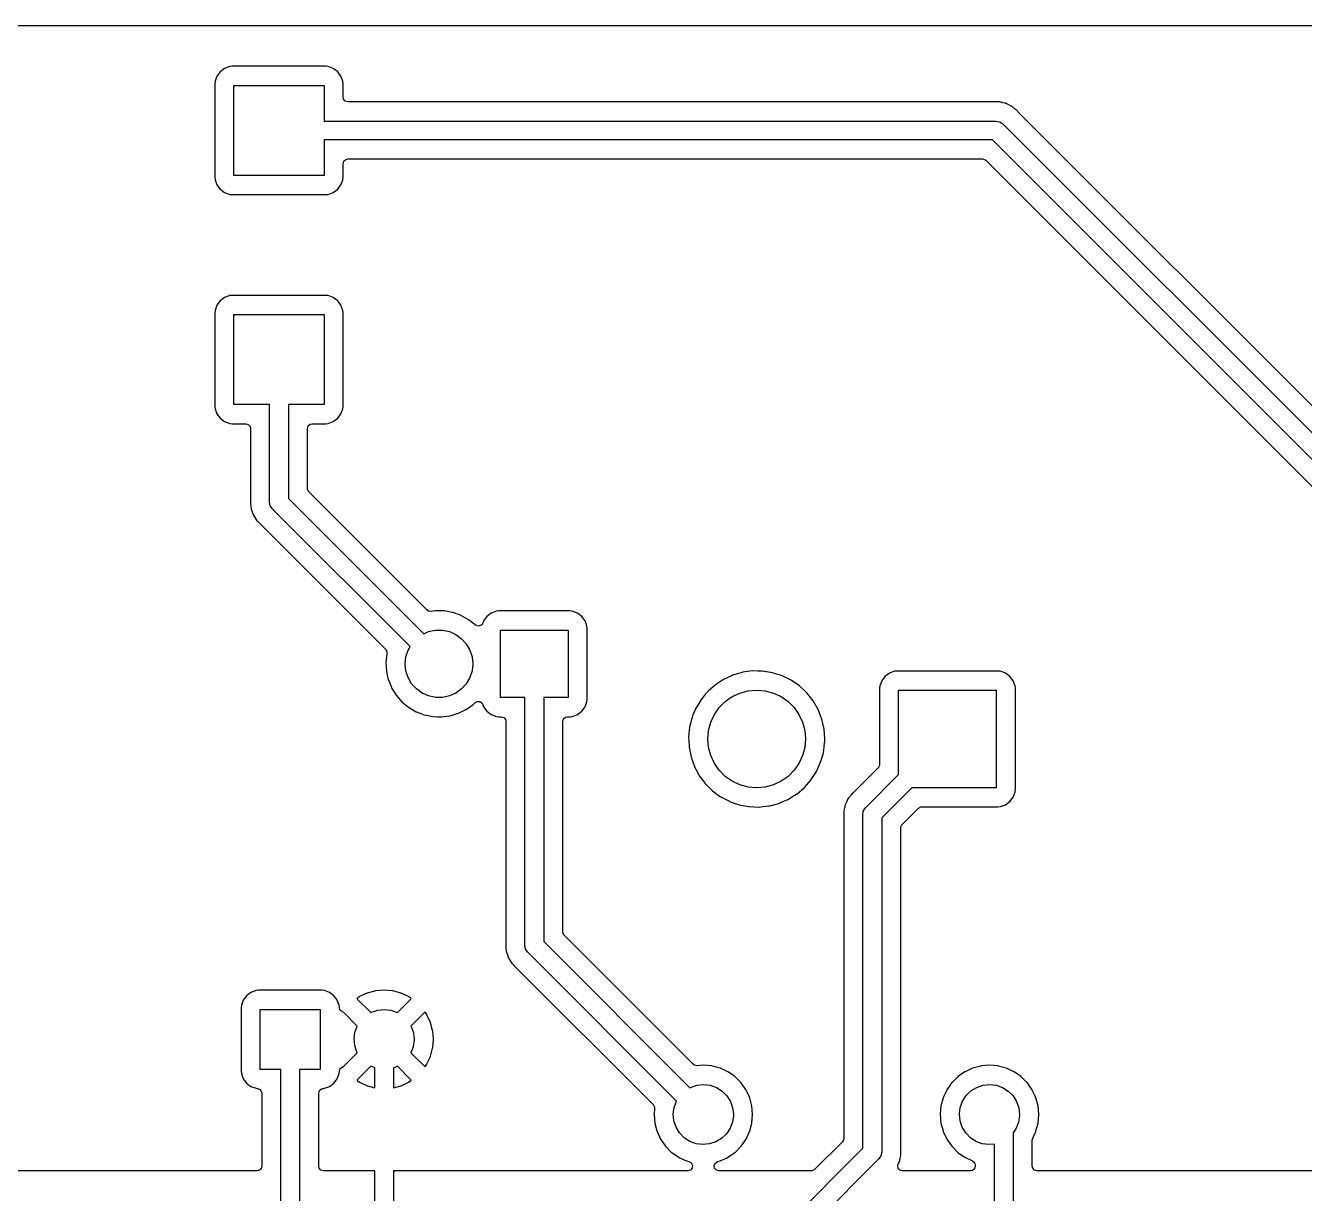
# Model space of a CAD drawing. Extents: x 1.59 to 8.05, y -5.89 to -3.37.
# Drawn here: x 5.352 to 6.693, y -4.591 to -3.366 of the extents above; entities that cross this region are included whole.
import ezdxf

# ---------------------------------------------------------------- set-up
doc = ezdxf.new("R2010")
doc.units = 0
doc.header["$MEASUREMENT"] = 0
doc.layers.add('BLACK', color=7, linetype='CONTINUOUS')

msp = doc.modelspace()

# ---------------------------------------------------------------- linework, layer by layer
at = {"layer": 'BLACK', "linetype": 'CONTINUOUS'}
for p, q in [((1.77329, -3.36646), (7.87207, -3.36646)), ((5.55656, -3.41483), (5.55313, -3.41942)), ((5.56115, -3.41139), (5.55656, -3.41483)), ((5.56652, -3.40938), (5.56115, -3.41139)), ((5.56897, -3.40911), (5.56652, -3.40938)), ((5.66725, -3.40911), (5.56897, -3.40911)), ((5.6697, -3.40938), (5.66725, -3.40911)), ((5.67507, -3.41139), (5.6697, -3.40938)), ((5.67966, -3.41483), (5.67507, -3.41139)), ((5.6831, -3.41942), (5.67966, -3.41483)), ((5.55111, -3.42479), (5.55085, -3.42724)), ((5.55085, -3.42724), (5.55085, -3.52552)), ((5.55313, -3.41942), (5.55111, -3.42479)), ((5.57087, -3.52362), (5.57087, -3.42913)), ((5.57087, -3.42913), (5.66535, -3.42913)), ((5.66535, -3.42913), (5.66535, -3.46654)), ((5.68511, -3.42479), (5.6831, -3.41942)), ((5.68537, -3.42724), (5.68511, -3.42479)), ((5.68537, -3.44156), (5.68537, -3.42724)), ((5.68582, -3.44362), (5.68537, -3.44156)), ((5.68765, -3.44573), (5.68582, -3.44362)), ((5.69033, -3.44652), (5.68765, -3.44573)), ((6.36957, -3.44652), (5.69033, -3.44652)), ((6.3697, -3.44651), (6.36957, -3.44652)), ((6.37014, -3.4465), (6.3697, -3.44651)), ((6.37275, -3.44643), (6.37014, -3.4465)), ((6.37303, -3.44649), (6.37275, -3.44643)), ((6.3732, -3.4465), (6.37303, -3.44649)), ((6.37336, -3.44651), (6.3732, -3.4465)), ((6.37336, -3.44652), (6.37336, -3.44651)), ((6.37357, -3.44653), (6.37336, -3.44652)), ((6.37379, -3.44654), (6.37357, -3.44653)), ((6.37357, -3.44653), (6.37357, -3.44653)), ((6.37549, -3.44696), (6.37379, -3.44654)), ((6.37659, -3.44723), (6.37549, -3.44696)), ((6.37676, -3.44726), (6.37659, -3.44723)), ((6.37957, -3.44785), (6.37676, -3.44726)), ((6.37983, -3.44797), (6.37957, -3.44785)), ((6.38006, -3.44805), (6.37983, -3.44797)), ((6.38028, -3.44813), (6.38006, -3.44805)), ((6.38056, -3.4482), (6.38028, -3.44813)), ((6.38255, -3.44921), (6.38056, -3.4482)), ((6.38312, -3.44951), (6.38255, -3.44921)), ((6.38327, -3.44958), (6.38312, -3.44951)), ((6.38588, -3.4508), (6.38327, -3.44958)), ((6.3861, -3.45098), (6.38588, -3.4508)), ((6.38631, -3.4511), (6.3861, -3.45098)), ((6.3865, -3.45123), (6.38631, -3.4511)), ((6.38676, -3.45136), (6.3865, -3.45123)), ((6.38698, -3.45155), (6.38676, -3.45136)), ((6.38895, -3.45323), (6.38698, -3.45155)), ((6.38698, -3.45155), (6.38698, -3.45155)), ((6.38908, -3.45334), (6.38895, -3.45323)), ((6.3891, -3.45335), (6.38908, -3.45334)), ((6.38996, -3.45403), (6.3891, -3.45335)), ((6.39019, -3.45425), (6.38996, -3.45403)), ((6.39048, -3.45453), (6.39019, -3.45425)), ((6.39185, -3.45569), (6.39048, -3.45453)), ((6.39207, -3.45587), (6.39185, -3.45569)), ((6.39185, -3.45569), (6.39185, -3.45569)), ((6.39224, -3.45611), (6.39207, -3.45587)), ((6.39257, -3.45656), (6.39224, -3.45611)), ((6.39224, -3.45611), (6.39224, -3.45611)), ((6.39306, -3.45713), (6.39257, -3.45656)), ((6.9164, -3.98047), (6.39306, -3.45713)), ((5.66535, -3.46654), (6.37008, -3.46654)), ((6.37008, -3.46654), (6.37385, -3.46728)), ((6.37385, -3.46728), (6.37704, -3.46942)), ((6.37704, -3.46942), (6.91261, -4.00499)), ((6.366, -3.48622), (5.66535, -3.48622)), ((5.66535, -3.48622), (5.66535, -3.52362)), ((6.89778, -4.018), (6.366, -3.48622)), ((5.68537, -3.5112), (5.68616, -3.50852)), ((5.68537, -3.52552), (5.68537, -3.5112)), ((5.68616, -3.50852), (5.68827, -3.50669)), ((5.68827, -3.50669), (5.69033, -3.50624)), ((5.69033, -3.50624), (6.35565, -3.50624)), ((6.35565, -3.50624), (6.35834, -3.50703)), ((6.35834, -3.50703), (6.35916, -3.50769)), ((6.35916, -3.50769), (6.87195, -4.02048)), ((5.55085, -3.52552), (5.55111, -3.52797)), ((5.66535, -3.52362), (5.57087, -3.52362)), ((5.68511, -3.52797), (5.68537, -3.52552)), ((5.55111, -3.52797), (5.55313, -3.53333)), ((5.55313, -3.53333), (5.55656, -3.53792)), ((5.55656, -3.53792), (5.56115, -3.54136)), ((5.67507, -3.54136), (5.67966, -3.53792)), ((5.67966, -3.53792), (5.6831, -3.53333)), ((5.6831, -3.53333), (5.68511, -3.52797)), ((5.56115, -3.54136), (5.56652, -3.54338)), ((5.56652, -3.54338), (5.56897, -3.54364)), ((5.56897, -3.54364), (5.66725, -3.54364)), ((5.66725, -3.54364), (5.6697, -3.54338)), ((5.6697, -3.54338), (5.67507, -3.54136)), ((5.55313, -3.65958), (5.55111, -3.66495)), ((5.55656, -3.65499), (5.55313, -3.65958)), ((5.56115, -3.65155), (5.55656, -3.65499)), ((5.56652, -3.64954), (5.56115, -3.65155)), ((5.56897, -3.64927), (5.56652, -3.64954)), ((5.66725, -3.64927), (5.56897, -3.64927)), ((5.6697, -3.64954), (5.66725, -3.64927)), ((5.67507, -3.65155), (5.6697, -3.64954)), ((5.67966, -3.65499), (5.67507, -3.65155)), ((5.6831, -3.65958), (5.67966, -3.65499)), ((5.68511, -3.66495), (5.6831, -3.65958)), ((5.55111, -3.66495), (5.55085, -3.6674)), ((5.55085, -3.6674), (5.55085, -3.76567)), ((5.57087, -3.76378), (5.57087, -3.66929)), ((5.57087, -3.66929), (5.66535, -3.66929)), ((5.66535, -3.66929), (5.66535, -3.76378)), ((5.68537, -3.6674), (5.68511, -3.66495)), ((5.68537, -3.76567), (5.68537, -3.6674)), ((5.55085, -3.76567), (5.55111, -3.76812)), ((5.60827, -3.76378), (5.57087, -3.76378)), ((5.60827, -3.86614), (5.60827, -3.76378)), ((5.66535, -3.76378), (5.62795, -3.76378)), ((5.62795, -3.76378), (5.62795, -3.86206)), ((5.68511, -3.76812), (5.68537, -3.76567)), ((5.55111, -3.76812), (5.55313, -3.77349)), ((5.55313, -3.77349), (5.55656, -3.77808)), ((5.55656, -3.77808), (5.56115, -3.78152)), ((5.67507, -3.78152), (5.67966, -3.77808)), ((5.67966, -3.77808), (5.6831, -3.77349)), ((5.6831, -3.77349), (5.68511, -3.76812)), ((5.56115, -3.78152), (5.56652, -3.78353)), ((5.56652, -3.78353), (5.56897, -3.7838)), ((5.56897, -3.7838), (5.58329, -3.7838)), ((5.58329, -3.7838), (5.58597, -3.78459)), ((5.58597, -3.78459), (5.5878, -3.7867)), ((5.5878, -3.7867), (5.58825, -3.78876)), ((5.58825, -3.78876), (5.58825, -3.86789)), ((5.64797, -3.78876), (5.64876, -3.78608)), ((5.64797, -3.85172), (5.64797, -3.78876)), ((5.64876, -3.78608), (5.65087, -3.78425)), ((5.65087, -3.78425), (5.65293, -3.7838)), ((5.65293, -3.7838), (5.66725, -3.7838)), ((5.66725, -3.7838), (5.6697, -3.78353)), ((5.6697, -3.78353), (5.67507, -3.78152)), ((5.64809, -3.85277), (5.64797, -3.85172)), ((5.64943, -3.85523), (5.64809, -3.85277)), ((5.77339, -3.97919), (5.64943, -3.85523)), ((5.58825, -3.86789), (5.58857, -3.87063)), ((5.58857, -3.87063), (5.58881, -3.87274)), ((5.58881, -3.87274), (5.58885, -3.87306)), ((5.58885, -3.87306), (5.58895, -3.87333)), ((5.58895, -3.87333), (5.58895, -3.87333)), ((5.58895, -3.87333), (5.59059, -3.87786)), ((5.60902, -3.86991), (5.60827, -3.86614)), ((5.61115, -3.8731), (5.60902, -3.86991)), ((5.61233, -3.87389), (5.61115, -3.8731)), ((5.61312, -3.87507), (5.61233, -3.87389)), ((5.62795, -3.86206), (5.76986, -4.00397)), ((5.59059, -3.87786), (5.59123, -3.8796)), ((5.59123, -3.8796), (5.59505, -3.88543)), ((5.59505, -3.88543), (5.59525, -3.88563)), ((5.59525, -3.88563), (5.59726, -3.88752)), ((5.59726, -3.88752), (5.59736, -3.88762)), ((5.59736, -3.88762), (5.7299, -4.02016)), ((5.75551, -4.01746), (5.61312, -3.87507)), ((5.77488, -3.98021), (5.77339, -3.97919)), ((5.77765, -3.98058), (5.77488, -3.98021)), ((5.78195, -3.97993), (5.77765, -3.98058)), ((5.78215, -3.97993), (5.78195, -3.97993)), ((5.78819, -3.98), (5.78215, -3.97993)), ((5.78215, -3.97993), (5.78215, -3.97993)), ((5.79106, -3.98004), (5.78819, -3.98)), ((5.79126, -3.98007), (5.79106, -3.98004)), ((5.79984, -3.9816), (5.79126, -3.98007)), ((5.79126, -3.98007), (5.79126, -3.98007)), ((5.80004, -3.98164), (5.79984, -3.9816)), ((5.79984, -3.9816), (5.79984, -3.9816)), ((5.80023, -3.9817), (5.80004, -3.98164)), ((5.80844, -3.98461), (5.80023, -3.9817)), ((5.80023, -3.9817), (5.80023, -3.9817)), ((5.84605, -3.98025), (5.84068, -3.98226)), ((5.8485, -3.97998), (5.84605, -3.98025)), ((5.92315, -3.97998), (5.8485, -3.97998)), ((5.9256, -3.98025), (5.92315, -3.97998)), ((5.93097, -3.98226), (5.9256, -3.98025)), ((5.80864, -3.98468), (5.80844, -3.98461)), ((5.80844, -3.98461), (5.80844, -3.98461)), ((5.80881, -3.98478), (5.80864, -3.98468)), ((5.81644, -3.98899), (5.80881, -3.98478)), ((5.80881, -3.98478), (5.80881, -3.98478)), ((5.81662, -3.98909), (5.81644, -3.98899)), ((5.81644, -3.98899), (5.81644, -3.98899)), ((5.81678, -3.98921), (5.81662, -3.98909)), ((5.82089, -3.99246), (5.81678, -3.98921)), ((5.81678, -3.98921), (5.81678, -3.98921)), ((5.82378, -3.99474), (5.82089, -3.99246)), ((5.82379, -3.99475), (5.82378, -3.99474)), ((5.82468, -3.9954), (5.82379, -3.99475)), ((5.83004, -3.99503), (5.82741, -3.996)), ((5.83171, -3.99279), (5.83004, -3.99503)), ((5.83253, -3.99062), (5.83171, -3.99279)), ((5.83265, -3.99029), (5.83253, -3.99062)), ((5.83253, -3.99062), (5.83253, -3.99062)), ((5.83609, -3.9857), (5.83265, -3.99029)), ((5.84068, -3.98226), (5.83609, -3.9857)), ((5.93556, -3.9857), (5.93097, -3.98226)), ((5.939, -3.99029), (5.93556, -3.9857)), ((5.94101, -3.99566), (5.939, -3.99029)), ((5.76986, -4.00397), (5.77488, -4.00173)), ((5.77488, -4.00173), (5.78212, -4.00019)), ((5.78212, -4.00019), (5.78953, -4.00019)), ((5.78953, -4.00019), (5.79678, -4.00173)), ((5.79678, -4.00173), (5.80354, -4.00475)), ((5.80354, -4.00475), (5.80954, -4.0091)), ((5.82741, -3.996), (5.82468, -3.9954)), ((5.85039, -4.07087), (5.85039, -4)), ((5.85039, -4), (5.92126, -4)), ((5.92126, -4), (5.92126, -4.07087)), ((5.94128, -3.9981), (5.94101, -3.99566)), ((5.94128, -4.07276), (5.94128, -3.9981)), ((5.7299, -4.02016), (5.73124, -4.02262)), ((5.75117, -4.02807), (5.75346, -4.02102)), ((5.75346, -4.02102), (5.75551, -4.01746)), ((5.80954, -4.0091), (5.81449, -4.01461)), ((5.81449, -4.01461), (5.8182, -4.02102)), ((5.8182, -4.02102), (5.82049, -4.02807)), ((5.73117, -4.02501), (5.7302, -4.03407)), ((5.7302, -4.03407), (5.73021, -4.03428)), ((5.73021, -4.03428), (5.73021, -4.03428)), ((5.73021, -4.03428), (5.73071, -4.04286)), ((5.73122, -4.02481), (5.73117, -4.02501)), ((5.73124, -4.02262), (5.73118, -4.0246)), ((5.73118, -4.0246), (5.73126, -4.02461)), ((5.73126, -4.02461), (5.73122, -4.02481)), ((5.75039, -4.03543), (5.75117, -4.02807)), ((5.75117, -4.0428), (5.75039, -4.03543)), ((5.82049, -4.02807), (5.82126, -4.03543)), ((5.82126, -4.03543), (5.82049, -4.0428)), ((5.73071, -4.04286), (5.73073, -4.04318)), ((5.73073, -4.04318), (5.73077, -4.04338)), ((5.73077, -4.04338), (5.73077, -4.04338)), ((5.73077, -4.04338), (5.73163, -4.04721)), ((5.73163, -4.04721), (5.73273, -4.05207)), ((5.75346, -4.04984), (5.75117, -4.0428)), ((5.82049, -4.0428), (5.8182, -4.04984)), ((6.09254, -4.04792), (6.08428, -4.05173)), ((6.09373, -4.04737), (6.09254, -4.04792)), ((6.09389, -4.04729), (6.09373, -4.04737)), ((6.09373, -4.04737), (6.09373, -4.04737)), ((6.10227, -4.04485), (6.09389, -4.04729)), ((6.10388, -4.04438), (6.10227, -4.04485)), ((6.10405, -4.04433), (6.10388, -4.04438)), ((6.10388, -4.04438), (6.10388, -4.04438)), ((6.11454, -4.04291), (6.10405, -4.04433)), ((6.11472, -4.04291), (6.11454, -4.04291)), ((6.11999, -4.04298), (6.11472, -4.04291)), ((6.11472, -4.04291), (6.11472, -4.04291)), ((6.12512, -4.04304), (6.11999, -4.04298)), ((6.12698, -4.04335), (6.12512, -4.04304)), ((6.13538, -4.04472), (6.12698, -4.04335)), ((6.13557, -4.04475), (6.13538, -4.04472)), ((6.13538, -4.04472), (6.13538, -4.04472)), ((6.13882, -4.04579), (6.13557, -4.04475)), ((6.14377, -4.04737), (6.13882, -4.04579)), ((6.14564, -4.04797), (6.14377, -4.04737)), ((6.14581, -4.04805), (6.14564, -4.04797)), ((6.15434, -4.05226), (6.14581, -4.04805)), ((6.14581, -4.04805), (6.14581, -4.04805)), ((6.25341, -4.04869), (6.24998, -4.05328)), ((6.258, -4.04525), (6.25341, -4.04869)), ((6.26337, -4.04324), (6.258, -4.04525)), ((6.26582, -4.04297), (6.26337, -4.04324)), ((6.37197, -4.04297), (6.26582, -4.04297)), ((6.37442, -4.04324), (6.37197, -4.04297)), ((6.37979, -4.04525), (6.37442, -4.04324)), ((6.38438, -4.04869), (6.37979, -4.04525)), ((6.38782, -4.05328), (6.38438, -4.04869)), ((5.73273, -4.05207), (5.73281, -4.05226)), ((5.73281, -4.05226), (5.73281, -4.05226)), ((5.73281, -4.05226), (5.73559, -4.05913)), ((5.73559, -4.05913), (5.73616, -4.06052)), ((5.73616, -4.06052), (5.74093, -4.0683)), ((5.75716, -4.05626), (5.75346, -4.04984)), ((5.76212, -4.06176), (5.75716, -4.05626)), ((5.76811, -4.06612), (5.76212, -4.06176)), ((5.80954, -4.06176), (5.80354, -4.06612)), ((5.81449, -4.05626), (5.80954, -4.06176)), ((5.8182, -4.04984), (5.81449, -4.05626)), ((6.07529, -4.05765), (6.06852, -4.06369)), ((6.07543, -4.05753), (6.07529, -4.05765)), ((6.07559, -4.05743), (6.07543, -4.05753)), ((6.08413, -4.05183), (6.07559, -4.05743)), ((6.07559, -4.05743), (6.07559, -4.05743)), ((6.08428, -4.05173), (6.08413, -4.05183)), ((6.15514, -4.05265), (6.15434, -4.05226)), ((6.15529, -4.05276), (6.15514, -4.05265)), ((6.15715, -4.05405), (6.15529, -4.05276)), ((6.15529, -4.05276), (6.15529, -4.05276)), ((6.16383, -4.05868), (6.15715, -4.05405)), ((6.17154, -4.06594), (6.16383, -4.05868)), ((6.24796, -4.05865), (6.2477, -4.0611)), ((6.2477, -4.0611), (6.2477, -4.14109)), ((6.24998, -4.05328), (6.24796, -4.05865)), ((6.38983, -4.05865), (6.38782, -4.05328)), ((6.3901, -4.0611), (6.38983, -4.05865)), ((6.3901, -4.16725), (6.3901, -4.0611)), ((5.74093, -4.0683), (5.7469, -4.07519)), ((5.7469, -4.07519), (5.75391, -4.08101)), ((5.77488, -4.06913), (5.76811, -4.06612)), ((5.78212, -4.07067), (5.77488, -4.06913)), ((5.78953, -4.07067), (5.78212, -4.07067)), ((5.79678, -4.06913), (5.78953, -4.07067)), ((5.80354, -4.06612), (5.79678, -4.06913)), ((5.82352, -4.07616), (5.82597, -4.07483)), ((5.82597, -4.07483), (5.82876, -4.07503)), ((5.82876, -4.07503), (5.83099, -4.07671)), ((5.87598, -4.07087), (5.85039, -4.07087)), ((5.87598, -4.33071), (5.87598, -4.07087)), ((5.92126, -4.07087), (5.89567, -4.07087)), ((5.89567, -4.07087), (5.89567, -4.32663)), ((5.939, -4.08058), (5.94101, -4.07521)), ((5.94101, -4.07521), (5.94128, -4.07276)), ((6.06067, -4.07287), (6.05718, -4.07863)), ((6.06077, -4.07271), (6.06067, -4.07287)), ((6.06096, -4.07248), (6.06077, -4.07271)), ((6.06429, -4.06847), (6.06096, -4.07248)), ((6.06754, -4.06457), (6.06429, -4.06847)), ((6.06852, -4.06369), (6.06754, -4.06457)), ((6.07969, -4.08127), (6.086, -4.07497)), ((6.086, -4.07497), (6.09331, -4.06985)), ((6.09331, -4.06985), (6.10139, -4.06608)), ((6.10139, -4.06608), (6.11001, -4.06377)), ((6.11001, -4.06377), (6.1189, -4.06299)), ((6.1189, -4.06299), (6.12779, -4.06377)), ((6.12779, -4.06377), (6.1364, -4.06608)), ((6.1364, -4.06608), (6.14449, -4.06985)), ((6.14449, -4.06985), (6.1518, -4.07497)), ((6.1518, -4.07497), (6.1581, -4.08127)), ((6.1752, -4.07058), (6.17154, -4.06594)), ((6.17793, -4.07405), (6.1752, -4.07058)), ((6.17809, -4.07425), (6.17793, -4.07405)), ((6.18334, -4.08343), (6.17809, -4.07425)), ((6.26772, -4.15143), (6.26772, -4.06299)), ((6.26772, -4.06299), (6.37008, -4.06299)), ((6.37008, -4.06299), (6.37008, -4.16535)), ((5.75391, -4.08101), (5.76178, -4.08561)), ((5.76178, -4.08561), (5.76197, -4.08569)), ((5.76197, -4.08569), (5.76197, -4.08569)), ((5.76197, -4.08569), (5.76245, -4.08587)), ((5.76245, -4.08587), (5.7703, -4.08887)), ((5.7703, -4.08887), (5.7705, -4.08891)), ((5.7705, -4.08891), (5.7705, -4.08891)), ((5.7705, -4.08891), (5.77259, -4.08933)), ((5.79759, -4.0898), (5.80593, -4.0873)), ((5.80593, -4.0873), (5.80613, -4.08724)), ((5.80613, -4.08724), (5.80644, -4.08709)), ((5.80644, -4.08709), (5.81414, -4.08332)), ((5.81414, -4.08332), (5.81432, -4.08323)), ((5.81414, -4.08332), (5.81414, -4.08332)), ((5.81432, -4.08323), (5.82174, -4.07793)), ((5.82174, -4.07793), (5.82352, -4.07616)), ((5.83099, -4.07671), (5.83166, -4.07794)), ((5.83166, -4.07794), (5.83265, -4.08058)), ((5.83265, -4.08058), (5.83609, -4.08517)), ((5.83609, -4.08517), (5.84068, -4.08861)), ((5.84068, -4.08861), (5.84605, -4.09062)), ((5.9256, -4.09062), (5.93097, -4.08861)), ((5.93097, -4.08861), (5.93556, -4.08517)), ((5.93556, -4.08517), (5.939, -4.08058)), ((6.05521, -4.08193), (6.05179, -4.09008)), ((6.05528, -4.08176), (6.05521, -4.08193)), ((6.05521, -4.08193), (6.05521, -4.08193)), ((6.05718, -4.07863), (6.05528, -4.08176)), ((6.0708, -4.09667), (6.07457, -4.08858)), ((6.07457, -4.08858), (6.07969, -4.08127)), ((6.1581, -4.08127), (6.16322, -4.08858)), ((6.16322, -4.08858), (6.16699, -4.09667)), ((6.18718, -4.0933), (6.18334, -4.08343)), ((5.77259, -4.08933), (5.77924, -4.09068)), ((5.77924, -4.09068), (5.7843, -4.09087)), ((5.7843, -4.09087), (5.78815, -4.09101)), ((5.78815, -4.09101), (5.78815, -4.09101)), ((5.78815, -4.09101), (5.78835, -4.09102)), ((5.78835, -4.09102), (5.78855, -4.09099)), ((5.78855, -4.09099), (5.79146, -4.09062)), ((5.78855, -4.09099), (5.78855, -4.09099)), ((5.79146, -4.09062), (5.7974, -4.08986)), ((5.7974, -4.08986), (5.79759, -4.0898)), ((5.79759, -4.0898), (5.79759, -4.0898)), ((5.84605, -4.09062), (5.84812, -4.09084)), ((5.84812, -4.09084), (5.84835, -4.09087)), ((5.84835, -4.09087), (5.8485, -4.09089)), ((5.8485, -4.09089), (5.851, -4.09089)), ((5.851, -4.09089), (5.85369, -4.09167)), ((5.85369, -4.09167), (5.85552, -4.09379)), ((5.85552, -4.09379), (5.85596, -4.09585)), ((5.85596, -4.09585), (5.85596, -4.32807)), ((5.91569, -4.09585), (5.91648, -4.09316)), ((5.91569, -4.31628), (5.91569, -4.09585)), ((5.91648, -4.09316), (5.91859, -4.09133)), ((5.91859, -4.09133), (5.92065, -4.09089)), ((5.92065, -4.09089), (5.92315, -4.09089)), ((5.92315, -4.09089), (5.9233, -4.09087)), ((5.9233, -4.09087), (5.92354, -4.09084)), ((5.92354, -4.09084), (5.9256, -4.09062)), ((6.04858, -4.10177), (6.04752, -4.1123)), ((6.05119, -4.09152), (6.04858, -4.10177)), ((6.05179, -4.09008), (6.05119, -4.09152)), ((6.06849, -4.10529), (6.0708, -4.09667)), ((6.16699, -4.09667), (6.1693, -4.10529)), ((6.18722, -4.09348), (6.18718, -4.0933)), ((6.18895, -4.10113), (6.18722, -4.09348)), ((6.18722, -4.09348), (6.18722, -4.09348)), ((6.18951, -4.10362), (6.18895, -4.10113)), ((6.04752, -4.1123), (6.04753, -4.11249)), ((6.04753, -4.11249), (6.04765, -4.11503)), ((6.04753, -4.11249), (6.04753, -4.11249)), ((6.04765, -4.11503), (6.04803, -4.12287)), ((6.06772, -4.11417), (6.06849, -4.10529)), ((6.06849, -4.12306), (6.06772, -4.11417)), ((6.1693, -4.10529), (6.17008, -4.11417)), ((6.17008, -4.11417), (6.1693, -4.12306)), ((6.1903, -4.11417), (6.18951, -4.10362)), ((6.1902, -4.11791), (6.1903, -4.11417)), ((6.04803, -4.12287), (6.05009, -4.13325)), ((6.0708, -4.13168), (6.06849, -4.12306)), ((6.1693, -4.12306), (6.16699, -4.13168)), ((6.18745, -4.13343), (6.18881, -4.12859)), ((6.18881, -4.12859), (6.18886, -4.12841)), ((6.18881, -4.12859), (6.18881, -4.12859)), ((6.18886, -4.12841), (6.18957, -4.12287)), ((6.18957, -4.12287), (6.19018, -4.11803)), ((6.19018, -4.11803), (6.1902, -4.11791)), ((6.19018, -4.11803), (6.19018, -4.11803)), ((6.05009, -4.13325), (6.05367, -4.14321)), ((6.07457, -4.13976), (6.0708, -4.13168)), ((6.07969, -4.14707), (6.07457, -4.13976)), ((6.16322, -4.13976), (6.1581, -4.14707)), ((6.16699, -4.13168), (6.16322, -4.13976)), ((6.18165, -4.14824), (6.18599, -4.13859)), ((6.18599, -4.13859), (6.18745, -4.13343)), ((6.2477, -4.14109), (6.24691, -4.14377)), ((6.05367, -4.14321), (6.05376, -4.14338)), ((6.05376, -4.14338), (6.05376, -4.14338)), ((6.05376, -4.14338), (6.05547, -4.14656)), ((6.05547, -4.14656), (6.05868, -4.15254)), ((6.05868, -4.15254), (6.05879, -4.15268)), ((6.05879, -4.15268), (6.05879, -4.15268)), ((6.05879, -4.15268), (6.06274, -4.15797)), ((6.086, -4.15338), (6.07969, -4.14707)), ((6.09331, -4.1585), (6.086, -4.15338)), ((6.1518, -4.15338), (6.14449, -4.1585)), ((6.1581, -4.14707), (6.1518, -4.15338)), ((6.17613, -4.15682), (6.18155, -4.1484)), ((6.18155, -4.1484), (6.18165, -4.14824)), ((6.24624, -4.1446), (6.22091, -4.16993)), ((6.2332, -4.18595), (6.26772, -4.15143)), ((6.24691, -4.14377), (6.24624, -4.1446)), ((6.06274, -4.15797), (6.06501, -4.16102)), ((6.06501, -4.16102), (6.06514, -4.16115)), ((6.06514, -4.16115), (6.06514, -4.16115)), ((6.06514, -4.16115), (6.07184, -4.16778)), ((6.07184, -4.16778), (6.07253, -4.16847)), ((6.07253, -4.16847), (6.07267, -4.16858)), ((6.07267, -4.16858), (6.07267, -4.16858)), ((6.07267, -4.16858), (6.08009, -4.17401)), ((6.10139, -4.16227), (6.09331, -4.1585)), ((6.11001, -4.16458), (6.10139, -4.16227)), ((6.1189, -4.16535), (6.11001, -4.16458)), ((6.12779, -4.16458), (6.1189, -4.16535)), ((6.1364, -4.16227), (6.12779, -4.16458)), ((6.14449, -4.1585), (6.1364, -4.16227)), ((6.16087, -4.17194), (6.16894, -4.1651)), ((6.16894, -4.1651), (6.17592, -4.15714)), ((6.17592, -4.15714), (6.17613, -4.15682)), ((6.28164, -4.16535), (6.25, -4.19699)), ((6.37008, -4.16535), (6.28164, -4.16535)), ((6.38983, -4.1697), (6.3901, -4.16725)), ((6.08009, -4.17401), (6.08106, -4.17472)), ((6.08106, -4.17472), (6.08122, -4.17481)), ((6.08122, -4.17481), (6.08122, -4.17481)), ((6.08122, -4.17481), (6.09026, -4.17957)), ((6.09026, -4.17957), (6.09043, -4.17965)), ((6.09043, -4.17965), (6.09529, -4.18135)), ((6.09529, -4.18135), (6.09983, -4.18294)), ((6.09983, -4.18294), (6.10042, -4.18314)), ((6.13257, -4.1842), (6.14197, -4.18173)), ((6.14197, -4.18173), (6.14214, -4.18168)), ((6.14197, -4.18173), (6.14197, -4.18173)), ((6.14214, -4.18168), (6.1433, -4.18119)), ((6.1433, -4.18119), (6.1517, -4.17758)), ((6.1517, -4.17758), (6.15187, -4.17751)), ((6.1517, -4.17758), (6.1517, -4.17758)), ((6.15187, -4.17751), (6.15654, -4.17462)), ((6.15654, -4.17462), (6.16071, -4.17203)), ((6.16071, -4.17203), (6.16087, -4.17194)), ((6.16071, -4.17203), (6.16071, -4.17203)), ((6.21183, -4.18294), (6.21175, -4.18316)), ((6.21191, -4.18271), (6.21183, -4.18294)), ((6.21198, -4.18243), (6.21191, -4.18271)), ((6.21329, -4.17987), (6.21198, -4.18243)), ((6.21336, -4.17972), (6.21329, -4.17987)), ((6.21458, -4.17711), (6.21336, -4.17972)), ((6.21476, -4.17689), (6.21458, -4.17711)), ((6.21488, -4.17669), (6.21476, -4.17689)), ((6.21501, -4.17649), (6.21488, -4.17669)), ((6.21514, -4.17623), (6.21501, -4.17649)), ((6.21558, -4.17572), (6.21514, -4.17623)), ((6.217, -4.17404), (6.21558, -4.17572)), ((6.21711, -4.17391), (6.217, -4.17404)), ((6.21772, -4.17314), (6.21711, -4.17391)), ((6.21781, -4.17303), (6.21772, -4.17314)), ((6.21803, -4.17281), (6.21781, -4.17303)), ((6.21831, -4.17251), (6.21803, -4.17281)), ((6.21947, -4.17114), (6.21831, -4.17251)), ((6.21965, -4.17092), (6.21947, -4.17114)), ((6.21947, -4.17114), (6.21947, -4.17114)), ((6.21988, -4.17075), (6.21965, -4.17092)), ((6.21989, -4.17075), (6.21988, -4.17075)), ((6.22034, -4.17042), (6.21989, -4.17075)), ((6.22091, -4.16993), (6.22034, -4.17042)), ((6.37979, -4.1831), (6.38438, -4.17966)), ((6.38438, -4.17966), (6.38782, -4.17507)), ((6.38782, -4.17507), (6.38983, -4.1697)), ((6.10042, -4.18314), (6.1006, -4.18318)), ((6.1006, -4.18318), (6.11063, -4.18508)), ((6.11063, -4.18508), (6.11063, -4.18508)), ((6.11063, -4.18508), (6.11081, -4.18511)), ((6.11081, -4.18511), (6.11584, -4.18531)), ((6.11584, -4.18531), (6.12121, -4.18552)), ((6.12121, -4.18552), (6.12121, -4.18552)), ((6.12121, -4.18552), (6.12139, -4.18553)), ((6.12139, -4.18553), (6.1255, -4.18508)), ((6.1255, -4.18508), (6.13173, -4.1844)), ((6.13173, -4.1844), (6.13191, -4.18438)), ((6.13173, -4.1844), (6.13173, -4.1844)), ((6.13191, -4.18438), (6.13257, -4.1842)), ((6.21027, -4.18996), (6.21021, -4.19024)), ((6.21021, -4.19024), (6.21022, -4.19053)), ((6.21022, -4.19053), (6.21029, -4.19329)), ((6.21028, -4.18979), (6.21027, -4.18996)), ((6.21029, -4.18964), (6.21028, -4.18979)), ((6.2103, -4.18964), (6.21029, -4.18964)), ((6.21029, -4.19329), (6.2103, -4.19342)), ((6.21032, -4.1892), (6.2103, -4.18964)), ((6.2103, -4.19342), (6.2103, -4.53282)), ((6.21101, -4.18641), (6.21032, -4.1892)), ((6.21104, -4.18624), (6.21101, -4.18641)), ((6.21119, -4.18556), (6.21104, -4.18624)), ((6.21147, -4.1842), (6.21119, -4.18556)), ((6.21157, -4.18371), (6.21147, -4.1842)), ((6.21163, -4.18342), (6.21157, -4.18371)), ((6.21157, -4.18371), (6.21157, -4.18371)), ((6.21175, -4.18316), (6.21163, -4.18342)), ((6.23031, -4.19291), (6.23106, -4.18915)), ((6.23031, -4.54317), (6.23031, -4.19291)), ((6.23106, -4.18915), (6.2332, -4.18595)), ((6.27147, -4.20383), (6.28848, -4.18683)), ((6.28848, -4.18683), (6.29093, -4.18549)), ((6.29093, -4.18549), (6.29198, -4.18537)), ((6.29198, -4.18537), (6.37197, -4.18537)), ((6.37197, -4.18537), (6.37442, -4.18511)), ((6.37442, -4.18511), (6.37979, -4.1831)), ((6.25, -4.19699), (6.25, -4.54724)), ((6.27002, -4.20734), (6.27081, -4.20466)), ((6.27002, -4.54673), (6.27002, -4.20734)), ((6.27081, -4.20466), (6.27147, -4.20383)), ((5.9158, -4.31734), (5.91569, -4.31628)), ((5.85587, -4.32905), (5.85578, -4.32966)), ((5.85578, -4.32966), (5.8558, -4.32995)), ((5.8558, -4.32995), (5.8558, -4.32995)), ((5.8558, -4.32995), (5.85595, -4.33173)), ((5.85591, -4.32881), (5.85587, -4.32905)), ((5.85596, -4.32807), (5.85591, -4.32881)), ((5.89567, -4.32663), (6.04886, -4.47982)), ((5.91714, -4.31979), (5.9158, -4.31734)), ((6.05264, -4.45529), (5.91714, -4.31979)), ((5.85595, -4.33173), (5.85596, -4.33214)), ((5.85596, -4.33214), (5.85596, -4.33245)), ((5.85596, -4.33245), (5.85598, -4.3326)), ((5.85598, -4.3326), (5.85609, -4.33356)), ((5.85609, -4.33356), (5.85611, -4.33374)), ((5.85611, -4.33374), (5.8563, -4.33611)), ((5.8563, -4.33611), (5.85634, -4.3366)), ((5.85634, -4.3366), (5.85643, -4.33687)), ((5.85643, -4.33687), (5.85648, -4.33711)), ((5.85648, -4.33711), (5.85653, -4.33734)), ((5.85653, -4.33734), (5.85657, -4.33763)), ((5.85657, -4.33763), (5.85755, -4.34033)), ((5.85755, -4.34033), (5.8576, -4.34049)), ((5.8576, -4.34049), (5.85837, -4.34287)), ((5.85837, -4.34287), (5.85849, -4.34322)), ((5.85849, -4.34322), (5.85864, -4.34347)), ((5.85864, -4.34347), (5.85874, -4.34369)), ((5.85874, -4.34369), (5.85885, -4.3439)), ((5.87673, -4.33448), (5.87598, -4.33071)), ((5.87887, -4.33767), (5.87673, -4.33448)), ((6.03489, -4.49369), (5.87887, -4.33767)), ((5.85885, -4.3439), (5.85894, -4.34417)), ((5.85894, -4.34417), (5.8591, -4.34441)), ((5.8591, -4.34441), (5.8591, -4.34441)), ((5.8591, -4.34441), (5.86052, -4.34657)), ((5.86052, -4.34657), (5.86061, -4.34672)), ((5.86061, -4.34672), (5.8621, -4.34918)), ((5.8621, -4.34918), (5.86225, -4.34934)), ((5.86225, -4.34934), (5.86225, -4.34934)), ((5.86225, -4.34934), (5.86239, -4.34951)), ((5.86239, -4.34951), (5.86239, -4.34951)), ((5.86239, -4.34951), (5.8625, -4.34963)), ((5.8625, -4.34963), (5.8626, -4.34975)), ((5.8626, -4.34975), (5.86276, -4.34999)), ((5.86276, -4.34999), (5.86395, -4.35112)), ((5.86395, -4.35112), (5.86498, -4.35209)), ((5.86498, -4.35209), (5.86507, -4.35219)), ((5.86507, -4.35219), (6.01041, -4.49752)), ((5.58412, -4.38334), (5.58068, -4.38793)), ((5.58871, -4.3799), (5.58412, -4.38334)), ((5.59408, -4.37788), (5.58871, -4.3799)), ((5.59653, -4.37762), (5.59408, -4.37788)), ((5.66331, -4.37762), (5.59653, -4.37762)), ((5.66576, -4.37788), (5.66331, -4.37762)), ((5.67113, -4.3799), (5.66576, -4.37788)), ((5.67572, -4.38334), (5.67113, -4.3799)), ((5.67797, -4.38634), (5.67572, -4.38334)), ((5.71047, -4.38065), (5.7027, -4.38428)), ((5.71088, -4.3805), (5.71047, -4.38065)), ((5.71916, -4.37828), (5.71088, -4.3805)), ((5.71959, -4.37821), (5.71916, -4.37828)), ((5.72813, -4.37746), (5.71959, -4.37821)), ((5.72856, -4.37746), (5.72813, -4.37746)), ((5.73711, -4.37821), (5.72856, -4.37746)), ((5.73753, -4.37828), (5.73711, -4.37821)), ((5.74582, -4.3805), (5.73753, -4.37828)), ((5.74622, -4.38065), (5.74582, -4.3805)), ((5.754, -4.38428), (5.74622, -4.38065)), ((5.57867, -4.39329), (5.57841, -4.39574)), ((5.57841, -4.39574), (5.57841, -4.46252)), ((5.58068, -4.38793), (5.57867, -4.39329)), ((5.67916, -4.38793), (5.67797, -4.38634)), ((5.68117, -4.39329), (5.67916, -4.38793)), ((5.68144, -4.39574), (5.68117, -4.39329)), ((5.68144, -4.39588), (5.68144, -4.39574)), ((5.68144, -4.39591), (5.68144, -4.39588)), ((5.68204, -4.39802), (5.68144, -4.39591)), ((5.70027, -4.38593), (5.69994, -4.38634)), ((5.69994, -4.38634), (5.70022, -4.38687)), ((5.70022, -4.38687), (5.71435, -4.401)), ((5.70232, -4.38449), (5.70027, -4.38593)), ((5.7027, -4.38428), (5.70232, -4.38449)), ((5.74237, -4.40096), (5.7565, -4.38684)), ((5.75437, -4.38449), (5.754, -4.38428)), ((5.75639, -4.3859), (5.75437, -4.38449)), ((5.75675, -4.38638), (5.75639, -4.3859)), ((5.7565, -4.38684), (5.75675, -4.38638)), ((5.59843, -4.46063), (5.59843, -4.39764)), ((5.59843, -4.39764), (5.66142, -4.39764)), ((5.66142, -4.39764), (5.66142, -4.46063)), ((5.68401, -4.4), (5.68204, -4.39802)), ((5.68441, -4.40008), (5.68401, -4.4)), ((5.68605, -4.40098), (5.68441, -4.40008)), ((5.70016, -4.41509), (5.68605, -4.40098)), ((5.71435, -4.401), (5.71494, -4.40064)), ((5.71494, -4.40064), (5.72158, -4.39837)), ((5.72158, -4.39837), (5.72857, -4.39764)), ((5.72857, -4.39764), (5.73554, -4.39847)), ((5.73554, -4.39847), (5.74215, -4.40083)), ((5.74215, -4.40083), (5.74237, -4.40096)), ((5.77061, -4.40101), (5.7565, -4.41512)), ((5.77114, -4.40073), (5.77061, -4.40101)), ((5.77155, -4.40106), (5.77114, -4.40073)), ((5.77299, -4.40311), (5.77155, -4.40106)), ((5.77321, -4.40348), (5.77299, -4.40311)), ((5.77683, -4.41126), (5.77321, -4.40348)), ((5.69685, -4.42869), (5.69773, -4.42173)), ((5.69773, -4.42173), (5.70014, -4.41513)), ((5.70014, -4.41513), (5.70016, -4.41509)), ((5.7565, -4.41512), (5.75675, -4.41552)), ((5.75675, -4.41552), (5.75906, -4.42216)), ((5.75906, -4.42216), (5.75984, -4.42913)), ((5.77698, -4.41166), (5.77683, -4.41126)), ((5.7792, -4.41995), (5.77698, -4.41166)), ((5.77927, -4.42037), (5.7792, -4.41995)), ((5.78002, -4.42892), (5.77927, -4.42037)), ((5.69754, -4.43568), (5.69685, -4.42869)), ((5.69975, -4.44234), (5.69754, -4.43568)), ((5.75885, -4.43697), (5.7565, -4.44315)), ((5.75983, -4.43001), (5.75885, -4.43697)), ((5.75984, -4.42913), (5.75983, -4.43001)), ((5.77927, -4.43789), (5.78002, -4.42935)), ((5.78002, -4.42935), (5.78002, -4.42892)), ((5.68608, -4.45726), (5.70022, -4.44312)), ((5.70022, -4.44312), (5.69975, -4.44234)), ((5.7565, -4.44315), (5.77064, -4.45729)), ((5.77321, -4.45478), (5.77683, -4.44701)), ((5.77683, -4.44701), (5.77698, -4.4466)), ((5.77698, -4.4466), (5.7792, -4.43832)), ((5.7792, -4.43832), (5.77927, -4.43789)), ((5.57841, -4.46252), (5.57867, -4.46497)), ((5.62008, -4.46063), (5.59843, -4.46063)), ((5.62008, -5.25906), (5.62008, -4.46063)), ((5.66142, -4.46063), (5.63976, -4.46063)), ((5.63976, -4.46063), (5.63976, -5.25498)), ((5.68117, -4.46497), (5.68144, -4.46252)), ((5.68144, -4.46239), (5.68237, -4.45976)), ((5.68144, -4.46252), (5.68144, -4.46239)), ((5.68237, -4.45976), (5.68418, -4.45835)), ((5.68414, -4.45828), (5.68457, -4.45805)), ((5.68418, -4.45835), (5.68414, -4.45828)), ((5.68457, -4.45805), (5.68458, -4.45805)), ((5.68458, -4.45805), (5.68608, -4.45726)), ((5.68458, -4.45805), (5.68458, -4.45805)), ((5.71431, -4.45731), (5.70019, -4.47143)), ((5.7185, -4.45887), (5.71431, -4.45731)), ((5.7185, -4.47981), (5.7185, -4.45887)), ((5.74136, -4.45782), (5.73819, -4.45885)), ((5.73819, -4.45885), (5.73819, -4.47981)), ((5.74232, -4.45725), (5.74136, -4.45782)), ((5.75647, -4.4714), (5.74232, -4.45725)), ((5.77064, -4.45729), (5.7711, -4.45754)), ((5.7711, -4.45754), (5.77158, -4.45717)), ((5.77158, -4.45717), (5.77299, -4.45516)), ((5.77299, -4.45516), (5.77321, -4.45478)), ((6.05384, -4.45617), (6.05264, -4.45529)), ((6.05658, -4.45672), (6.05384, -4.45617)), ((6.06278, -4.45618), (6.05658, -4.45672)), ((6.06299, -4.45616), (6.06278, -4.45618)), ((6.07197, -4.45695), (6.06299, -4.45616)), ((6.07218, -4.457), (6.07197, -4.45695)), ((6.08047, -4.45922), (6.07218, -4.457)), ((6.07218, -4.457), (6.07218, -4.457)), ((6.08068, -4.45928), (6.08047, -4.45922)), ((6.08047, -4.45922), (6.08047, -4.45922)), ((6.08087, -4.45937), (6.08068, -4.45928)), ((6.08865, -4.463), (6.08087, -4.45937)), ((6.08087, -4.45937), (6.08087, -4.45937)), ((6.08885, -4.46309), (6.08865, -4.463)), ((6.08865, -4.463), (6.08865, -4.463)), ((6.09236, -4.46555), (6.08885, -4.46309)), ((6.33714, -4.46309), (6.33362, -4.46555)), ((6.33733, -4.463), (6.33714, -4.46309)), ((6.34511, -4.45937), (6.33733, -4.463)), ((6.33733, -4.463), (6.33733, -4.463)), ((6.34531, -4.45928), (6.34511, -4.45937)), ((6.34511, -4.45937), (6.34511, -4.45937)), ((6.34551, -4.45922), (6.34531, -4.45928)), ((6.3538, -4.457), (6.34551, -4.45922)), ((6.34551, -4.45922), (6.34551, -4.45922)), ((6.35401, -4.45695), (6.3538, -4.457)), ((6.3538, -4.457), (6.3538, -4.457)), ((6.36299, -4.45616), (6.35401, -4.45695)), ((6.37197, -4.45695), (6.36299, -4.45616)), ((6.37218, -4.457), (6.37197, -4.45695)), ((6.38047, -4.45922), (6.37218, -4.457)), ((6.37218, -4.457), (6.37218, -4.457)), ((6.38068, -4.45928), (6.38047, -4.45922)), ((6.38047, -4.45922), (6.38047, -4.45922)), ((6.38087, -4.45937), (6.38068, -4.45928)), ((6.38865, -4.463), (6.38087, -4.45937)), ((6.38087, -4.45937), (6.38087, -4.45937)), ((6.38885, -4.46309), (6.38865, -4.463)), ((6.38865, -4.463), (6.38865, -4.463)), ((6.39236, -4.46555), (6.38885, -4.46309)), ((5.57867, -4.46497), (5.58068, -4.47034)), ((5.58068, -4.47034), (5.58412, -4.47493)), ((5.58412, -4.47493), (5.58871, -4.47837)), ((5.67113, -4.47837), (5.67572, -4.47493)), ((5.67572, -4.47493), (5.678, -4.47189)), ((5.678, -4.47189), (5.67916, -4.47034)), ((5.67916, -4.47034), (5.68117, -4.46497)), ((5.70019, -4.47143), (5.69994, -4.47189)), ((5.69994, -4.47189), (5.70031, -4.47237)), ((5.70031, -4.47237), (5.70232, -4.47378)), ((5.70232, -4.47378), (5.7027, -4.47399)), ((5.7027, -4.47399), (5.71047, -4.47762)), ((5.71047, -4.47762), (5.71088, -4.47777)), ((5.71088, -4.47777), (5.7185, -4.47981)), ((5.73819, -4.47981), (5.74582, -4.47777)), ((5.74582, -4.47777), (5.74622, -4.47762)), ((5.74622, -4.47762), (5.754, -4.47399)), ((5.754, -4.47399), (5.75437, -4.47378)), ((5.75437, -4.47378), (5.75642, -4.47234)), ((5.75642, -4.47234), (5.75675, -4.47193)), ((5.75675, -4.47193), (5.75647, -4.4714)), ((6.04958, -4.47938), (6.05623, -4.47711)), ((6.05623, -4.47711), (6.06321, -4.47638)), ((6.06321, -4.47638), (6.07018, -4.47721)), ((6.07018, -4.47721), (6.0768, -4.47957)), ((6.09605, -4.46814), (6.09236, -4.46555)), ((6.09623, -4.46826), (6.09605, -4.46814)), ((6.09605, -4.46814), (6.09605, -4.46814)), ((6.10261, -4.47463), (6.09623, -4.46826)), ((6.10273, -4.47481), (6.10261, -4.47463)), ((6.10454, -4.47739), (6.10273, -4.47481)), ((6.10273, -4.47481), (6.10273, -4.47481)), ((6.10778, -4.48202), (6.10454, -4.47739)), ((6.32145, -4.47739), (6.31821, -4.48202)), ((6.32325, -4.47481), (6.32145, -4.47739)), ((6.32338, -4.47463), (6.32325, -4.47481)), ((6.32325, -4.47481), (6.32325, -4.47481)), ((6.32975, -4.46826), (6.32338, -4.47463)), ((6.32993, -4.46814), (6.32975, -4.46826)), ((6.33362, -4.46555), (6.32993, -4.46814)), ((6.32993, -4.46814), (6.32993, -4.46814)), ((6.34958, -4.47938), (6.35623, -4.47711)), ((6.35623, -4.47711), (6.36321, -4.47638)), ((6.36321, -4.47638), (6.37018, -4.47721)), ((6.37018, -4.47721), (6.3768, -4.47957)), ((6.39605, -4.46814), (6.39236, -4.46555)), ((6.39623, -4.46826), (6.39605, -4.46814)), ((6.39605, -4.46814), (6.39605, -4.46814)), ((6.40261, -4.47463), (6.39623, -4.46826)), ((6.40273, -4.47481), (6.40261, -4.47463)), ((6.40454, -4.47739), (6.40273, -4.47481)), ((6.40273, -4.47481), (6.40273, -4.47481)), ((6.40778, -4.48202), (6.40454, -4.47739)), ((5.58871, -4.47837), (5.59408, -4.48038)), ((5.59408, -4.48038), (5.59515, -4.4805)), ((5.59515, -4.4805), (5.59563, -4.48055)), ((5.59563, -4.48055), (5.59822, -4.48162)), ((5.59822, -4.48162), (5.59981, -4.48392)), ((5.59981, -4.48392), (5.60006, -4.48548)), ((5.60006, -4.48548), (5.60006, -4.56197)), ((5.65978, -4.48548), (5.66057, -4.4828)), ((5.65978, -4.56197), (5.65978, -4.48548)), ((5.66057, -4.4828), (5.66268, -4.48097)), ((5.66268, -4.48097), (5.66421, -4.48055)), ((5.66421, -4.48055), (5.66469, -4.4805)), ((5.66469, -4.4805), (5.66576, -4.48038)), ((5.66576, -4.48038), (5.67113, -4.47837)), ((6.04886, -4.47982), (6.04958, -4.47938)), ((6.0768, -4.47957), (6.08273, -4.48333)), ((6.08273, -4.48333), (6.08768, -4.48831)), ((6.08768, -4.48831), (6.0914, -4.49426)), ((6.10787, -4.48221), (6.10778, -4.48202)), ((6.11054, -4.48794), (6.10787, -4.48221)), ((6.10787, -4.48221), (6.10787, -4.48221)), ((6.11159, -4.49019), (6.11054, -4.48794)), ((6.11164, -4.4904), (6.11159, -4.49019)), ((6.11386, -4.49868), (6.11164, -4.4904)), ((6.11164, -4.4904), (6.11164, -4.4904)), ((6.31434, -4.4904), (6.31212, -4.49868)), ((6.3144, -4.49019), (6.31434, -4.4904)), ((6.31434, -4.4904), (6.31434, -4.4904)), ((6.31544, -4.48794), (6.3144, -4.49019)), ((6.31812, -4.48221), (6.31544, -4.48794)), ((6.31821, -4.48202), (6.31812, -4.48221)), ((6.31812, -4.48221), (6.31812, -4.48221)), ((6.33478, -4.49387), (6.33858, -4.48797)), ((6.33858, -4.48797), (6.3436, -4.48305)), ((6.3436, -4.48305), (6.34958, -4.47938)), ((6.3768, -4.47957), (6.38273, -4.48333)), ((6.38273, -4.48333), (6.38768, -4.48831)), ((6.38768, -4.48831), (6.3914, -4.49426)), ((6.40787, -4.48221), (6.40778, -4.48202)), ((6.41054, -4.48794), (6.40787, -4.48221)), ((6.40787, -4.48221), (6.40787, -4.48221)), ((6.41159, -4.49019), (6.41054, -4.48794)), ((6.41164, -4.4904), (6.41159, -4.49019)), ((6.41386, -4.49868), (6.41164, -4.4904)), ((6.41164, -4.4904), (6.41164, -4.4904)), ((6.01041, -4.49752), (6.01175, -4.49997)), ((6.01183, -4.50162), (6.01128, -4.50787)), ((6.01175, -4.49997), (6.01184, -4.50146)), ((6.01184, -4.50146), (6.01183, -4.50162)), ((6.0315, -4.50743), (6.03238, -4.50047)), ((6.03238, -4.50047), (6.03478, -4.49387)), ((6.03478, -4.49387), (6.03489, -4.49369)), ((6.0914, -4.49426), (6.09371, -4.5009)), ((6.09371, -4.5009), (6.09449, -4.50787)), ((6.11392, -4.49889), (6.11386, -4.49868)), ((6.1147, -4.50787), (6.11392, -4.49889)), ((6.31207, -4.49889), (6.31128, -4.50787)), ((6.31212, -4.49868), (6.31207, -4.49889)), ((6.3315, -4.50743), (6.33238, -4.50047)), ((6.33238, -4.50047), (6.33478, -4.49387)), ((6.3914, -4.49426), (6.39371, -4.5009)), ((6.39371, -4.5009), (6.39449, -4.50787)), ((6.41392, -4.49889), (6.41386, -4.49868)), ((6.4147, -4.50787), (6.41392, -4.49889)), ((6.01128, -4.50787), (6.01207, -4.51685)), ((6.01207, -4.51685), (6.01212, -4.51706)), ((6.01212, -4.51706), (6.01212, -4.51706)), ((6.01212, -4.51706), (6.01426, -4.52503)), ((6.03218, -4.51442), (6.0315, -4.50743)), ((6.0344, -4.52109), (6.03218, -4.51442)), ((6.0935, -4.51571), (6.09101, -4.52227)), ((6.09448, -4.50875), (6.0935, -4.51571)), ((6.09449, -4.50787), (6.09448, -4.50875)), ((6.11173, -4.52503), (6.11386, -4.51706)), ((6.11386, -4.51706), (6.11392, -4.51685)), ((6.11386, -4.51706), (6.11386, -4.51706)), ((6.11392, -4.51685), (6.1147, -4.50787)), ((6.31128, -4.50787), (6.31207, -4.51685)), ((6.31207, -4.51685), (6.31212, -4.51706)), ((6.31212, -4.51706), (6.31212, -4.51706)), ((6.31212, -4.51706), (6.31426, -4.52503)), ((6.33218, -4.51442), (6.3315, -4.50743)), ((6.3344, -4.52109), (6.33218, -4.51442)), ((6.3935, -4.51571), (6.39101, -4.52227)), ((6.39448, -4.50875), (6.3935, -4.51571)), ((6.39449, -4.50787), (6.39448, -4.50875)), ((6.41173, -4.52503), (6.41386, -4.51706)), ((6.41386, -4.51706), (6.41392, -4.51685)), ((6.41386, -4.51706), (6.41386, -4.51706)), ((6.41392, -4.51685), (6.4147, -4.50787)), ((6.01426, -4.52503), (6.0144, -4.52556)), ((6.0144, -4.52556), (6.01449, -4.52576)), ((6.01449, -4.52576), (6.01449, -4.52576)), ((6.01449, -4.52576), (6.01812, -4.53353)), ((6.03804, -4.52709), (6.0344, -4.52109)), ((6.04292, -4.53214), (6.03804, -4.52709)), ((6.08712, -4.52812), (6.08203, -4.53296)), ((6.09101, -4.52227), (6.08712, -4.52812)), ((6.10787, -4.53353), (6.11149, -4.52576)), ((6.11149, -4.52576), (6.11159, -4.52556)), ((6.11149, -4.52576), (6.11149, -4.52576)), ((6.11159, -4.52556), (6.11173, -4.52503)), ((6.31426, -4.52503), (6.3144, -4.52556)), ((6.3144, -4.52556), (6.31449, -4.52576)), ((6.31449, -4.52576), (6.31449, -4.52576)), ((6.31449, -4.52576), (6.31812, -4.53353)), ((6.33804, -4.52709), (6.3344, -4.52109)), ((6.34292, -4.53214), (6.33804, -4.52709)), ((6.39101, -4.52227), (6.38773, -4.52721)), ((6.38773, -4.52721), (6.3878, -4.52756)), ((6.3878, -4.52756), (6.3878, -4.52756)), ((6.3878, -4.52756), (6.3878, -4.62598)), ((6.40828, -4.53265), (6.41149, -4.52576)), ((6.41149, -4.52576), (6.41159, -4.52556)), ((6.41149, -4.52576), (6.41149, -4.52576)), ((6.41159, -4.52556), (6.41173, -4.52503)), ((6.01812, -4.53353), (6.01812, -4.53353)), ((6.01812, -4.53353), (6.01821, -4.53373)), ((6.01821, -4.53373), (6.02338, -4.54111)), ((6.02338, -4.54111), (6.02975, -4.54749)), ((6.03635, -4.73713), (6.23031, -4.54317)), ((6.04879, -4.53599), (6.04292, -4.53214)), ((6.05537, -4.53843), (6.04879, -4.53599)), ((6.06233, -4.53936), (6.05537, -4.53843)), ((6.06933, -4.53873), (6.06233, -4.53936)), ((6.076, -4.53656), (6.06933, -4.53873)), ((6.08203, -4.53296), (6.076, -4.53656)), ((6.09623, -4.54749), (6.10261, -4.54111)), ((6.10261, -4.54111), (6.10778, -4.53373)), ((6.10778, -4.53373), (6.10787, -4.53353)), ((6.10787, -4.53353), (6.10787, -4.53353)), ((6.20884, -4.53633), (6.17969, -4.56548)), ((6.20951, -4.5355), (6.20884, -4.53633)), ((6.2103, -4.53282), (6.20951, -4.5355)), ((6.31812, -4.53353), (6.31812, -4.53353)), ((6.31812, -4.53353), (6.31821, -4.53373)), ((6.31821, -4.53373), (6.32338, -4.54111)), ((6.32338, -4.54111), (6.32975, -4.54749)), ((6.34879, -4.53599), (6.34292, -4.53214)), ((6.35537, -4.53843), (6.34879, -4.53599)), ((6.36233, -4.53936), (6.35537, -4.53843)), ((6.36811, -4.53884), (6.36233, -4.53936)), ((6.36811, -4.62598), (6.36811, -4.53884)), ((6.40781, -4.53475), (6.40828, -4.53265)), ((6.40781, -4.56197), (6.40781, -4.53475)), ((6.02975, -4.54749), (6.02993, -4.54761)), ((6.02993, -4.54761), (6.02993, -4.54761)), ((6.02993, -4.54761), (6.03232, -4.54929)), ((6.03232, -4.54929), (6.03714, -4.55266)), ((6.03714, -4.55266), (6.03733, -4.55275)), ((6.03733, -4.55275), (6.03733, -4.55275)), ((6.03733, -4.55275), (6.04301, -4.5554)), ((6.04301, -4.5554), (6.04531, -4.55647)), ((6.04531, -4.55647), (6.04551, -4.55652)), ((6.04551, -4.55652), (6.04551, -4.55652)), ((6.04551, -4.55652), (6.04795, -4.55718)), ((6.04795, -4.55718), (6.05034, -4.55863)), ((6.24712, -4.5542), (6.05315, -4.74817)), ((6.07557, -4.55872), (6.07803, -4.55718)), ((6.07803, -4.55718), (6.08047, -4.55652)), ((6.08047, -4.55652), (6.08068, -4.55647)), ((6.08047, -4.55652), (6.08047, -4.55652)), ((6.08068, -4.55647), (6.08298, -4.5554)), ((6.08298, -4.5554), (6.08865, -4.55275)), ((6.08865, -4.55275), (6.08885, -4.55266)), ((6.08865, -4.55275), (6.08865, -4.55275)), ((6.08885, -4.55266), (6.09367, -4.54929)), ((6.09367, -4.54929), (6.09605, -4.54761)), ((6.09605, -4.54761), (6.09623, -4.54749)), ((6.09605, -4.54761), (6.09605, -4.54761)), ((6.24925, -4.55101), (6.24712, -4.5542)), ((6.25, -4.54724), (6.24925, -4.55101)), ((6.25, -4.54724), (6.25, -4.54724)), ((6.26732, -4.55971), (6.26821, -4.55798)), ((6.26821, -4.55798), (6.26834, -4.55772)), ((6.26821, -4.55798), (6.26821, -4.55798)), ((6.26834, -4.55772), (6.26841, -4.55744)), ((6.26841, -4.55744), (6.26849, -4.55722)), ((6.26849, -4.55722), (6.26856, -4.557)), ((6.26856, -4.557), (6.26869, -4.55673)), ((6.26869, -4.55673), (6.26876, -4.55638)), ((6.26876, -4.55638), (6.26927, -4.55392)), ((6.26927, -4.55392), (6.26931, -4.55375)), ((6.26931, -4.55373), (6.26999, -4.55096)), ((6.26931, -4.55375), (6.26931, -4.55373)), ((6.26999, -4.55096), (6.27002, -4.55052)), ((6.27002, -4.54687), (6.27002, -4.54673)), ((6.2701, -4.54992), (6.27002, -4.54687)), ((6.27002, -4.55052), (6.27003, -4.55036)), ((6.27002, -4.55052), (6.27002, -4.55052)), ((6.27003, -4.55036), (6.27005, -4.5502)), ((6.27005, -4.5502), (6.2701, -4.54992)), ((6.32975, -4.54749), (6.32993, -4.54761)), ((6.32993, -4.54761), (6.32993, -4.54761)), ((6.32993, -4.54761), (6.33232, -4.54929)), ((6.33232, -4.54929), (6.33714, -4.55266)), ((6.33714, -4.55266), (6.34523, -4.55643)), ((6.34523, -4.55643), (6.34732, -4.55828)), ((6.34732, -4.55828), (6.34809, -4.56093)), ((5.5951, -4.56693), (5.27104, -4.56693)), ((5.59716, -4.56648), (5.5951, -4.56693)), ((5.59927, -4.56465), (5.59716, -4.56648)), ((5.60006, -4.56197), (5.59927, -4.56465)), ((5.66023, -4.56403), (5.65978, -4.56197)), ((5.66206, -4.56614), (5.66023, -4.56403)), ((5.66474, -4.56693), (5.66206, -4.56614)), ((5.7185, -4.56693), (5.66474, -4.56693)), ((5.7185, -5.11811), (5.7185, -4.56693)), ((6.04667, -4.56693), (5.73819, -4.56693)), ((5.73819, -4.56693), (5.73819, -5.11403)), ((6.04945, -4.56608), (6.04667, -4.56693)), ((6.05123, -4.56392), (6.04945, -4.56608)), ((6.05034, -4.55863), (6.05156, -4.56115)), ((6.05156, -4.56115), (6.05123, -4.56392)), ((6.07441, -4.56126), (6.07557, -4.55872)), ((6.0748, -4.56403), (6.07441, -4.56126)), ((6.07663, -4.56614), (6.0748, -4.56403)), ((6.07932, -4.56693), (6.07663, -4.56614)), ((6.17619, -4.56693), (6.07932, -4.56693)), ((6.17724, -4.56682), (6.17619, -4.56693)), ((6.17969, -4.56548), (6.17724, -4.56682)), ((6.26683, -4.56126), (6.26732, -4.55971)), ((6.26723, -4.56403), (6.26683, -4.56126)), ((6.26906, -4.56614), (6.26723, -4.56403)), ((6.27174, -4.56693), (6.26906, -4.56614)), ((6.34313, -4.56693), (6.27174, -4.56693)), ((6.34519, -4.56648), (6.34313, -4.56693)), ((6.3473, -4.56465), (6.34519, -4.56648)), ((6.34809, -4.56197), (6.3473, -4.56465)), ((6.34809, -4.56093), (6.34809, -4.56197)), ((6.40826, -4.56403), (6.40781, -4.56197)), ((6.41009, -4.56614), (6.40826, -4.56403)), ((6.41278, -4.56693), (6.41009, -4.56614)), ((6.73683, -4.56693), (6.41278, -4.56693))]:
    msp.add_line(p, q, dxfattribs=at)

doc.saveas('drawing.dxf')
